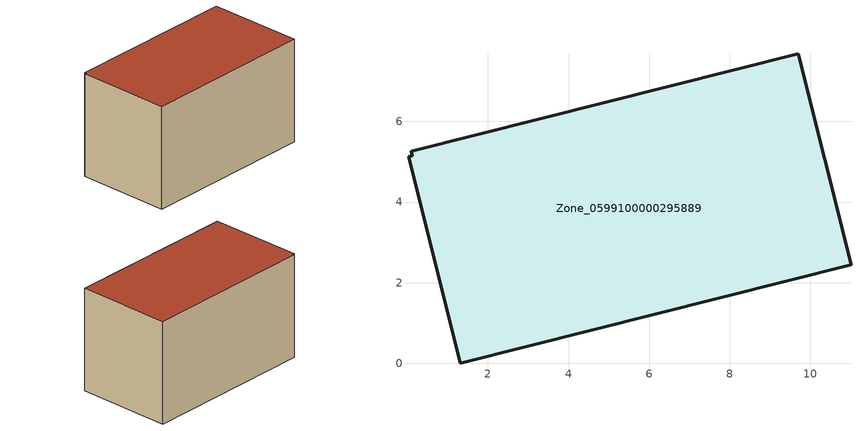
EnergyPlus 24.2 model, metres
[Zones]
Zone_0599100000295889
 floor ground (C_G): 0.03,5.12 0.12,5.15 0.09,5.26 9.69,7.68 11.01,2.44 1.31,0 z0
 wall outside (C_F): 11.01,2.44 9.69,7.68 0.09,5.26 0.12,5.15 0.03,5.12 1.31,0 11.01,2.44 z0:5.88
 roof outside (C_R): 0.12,5.15 0.03,5.12 1.31,0 11.01,2.44 9.69,7.68 0.09,5.26 z5.88
[BUILDING]
Pand.0599100000295889: North Axis=0; Terrain=City; Loads Convergence Tolerance Value=0.04; Temperature Convergence Tolerance Value=0.4; Solar Distribution=FullExterior; Maximum Number of Warmup Days=25; Minimum Number of Warmup Days=1
[Site:Location]
Rotterdam.The.Hague.AP_ZH_NLD Design_Conditions: Latitude=51.96; Longitude=4.45; Time Zone=1; Elevation=-4.5
[SITE:GROUNDTEMPERATURE:BUILDINGSURFACE]
18, 18, 18, 18, 18, 18, 18, 18, 18, 18, 18, 18
[MATERIAL] Thermal Absorptance=0.9; Solar Absorptance=0.7; Visible Absorptance=0.7
Name | Roughness | Thickness | Conductivity | Density | Specific Heat
G.TI.1975-1991 | MediumSmooth | 0.15 | 0.288461 | 540 | 1210
F.TI.1975-1991 | Rough | 0.3 | 0.230769 | 1920 | 840
R.TI.1975-1991 | MediumRough | 0.2 | 0.153846 | 1500 | 1000
[CONSTRUCTION]
C_G: G.TI.1975-1991
C_F: F.TI.1975-1991
C_R: R.TI.1975-1991
[ZONE]
Zone_0599100000295889: Type=1; Multiplier=1; Ceiling Height=Autocalculate; Volume=Autocalculate; Floor Area=autocalculate; Part of Total Floor Area=Yes
[ZONEINFILTRATION:DESIGNFLOWRATE]
Infil_Zone_0599100000295889: Zone or ZoneList or Space or SpaceList=Zone_0599100000295889; Schedule=AlwaysOn; Design Flow Rate Calculation Method=Flow/Area; Flow Rate per Floor Area=0.003; Constant Term Coefficient=1; Temperature Term Coefficient=0; Velocity Term Coefficient=0; Velocity Squared Term Coefficient=0
[HVACTEMPLATE:ZONE:IDEALLOADSAIRSYSTEM]
Zone_0599100000295889: Maximum Heating Supply Air Temperature=50; Minimum Cooling Supply Air Temperature=13; Maximum Heating Supply Air Humidity Ratio=0.0156; Minimum Cooling Supply Air Humidity Ratio=0.0077; Heating Limit=NoLimit; Cooling Limit=NoLimit; Dehumidification Control Type=ConstantSensibleHeatRatio; Cooling Sensible Heat Ratio=0.7; Dehumidification Setpoint=60; Humidification Control Type=None; Humidification Setpoint=30; Outdoor Air Method=None; Outdoor Air Flow Rate per Person=0.00944; Outdoor Air Flow Rate per Zone Floor Area=0; Outdoor Air Flow Rate per Zone=0; Demand Controlled Ventilation Type=None; Outdoor Air Economizer Type=NoEconomizer; Heat Recovery Type=None; Sensible Heat Recovery Effectiveness=0.7; Latent Heat Recovery Effectiveness=0.65
[ZONECONTROL:THERMOSTAT]
ThermostatControl_Zone_0599100000295889: Zone or ZoneList=Zone_0599100000295889; Control Type Schedule=DualSetpointControlType; Control 1=Thermostat_Zone_0599100000295889; Temperature Difference Between Cutout And Setpoint=0
[THERMOSTATSETPOINT:DUALSETPOINT]
Thermostat_Zone_0599100000295889: Heating Setpoint Temperature Schedule=HeatingSetpoint_Zone_0599100000295889; Cooling Setpoint Temperature Schedule=CoolingSetpoint_Zone_0599100000295889
[SCHEDULE:COMPACT]
HeatingSetpoint_Zone_0599100000295889: Through: 12/31, For: AllDays, Until: 24:00, 21
CoolingSetpoint_Zone_0599100000295889: Through: 12/31, For: AllDays, Until: 24:00, 24
DualSetpointControlType: Through: 12/31, For: AllDays, Until: 24:00, 4
AlwaysOn: Through: 12/31, For: AllDays, Until: 24:00, 1
